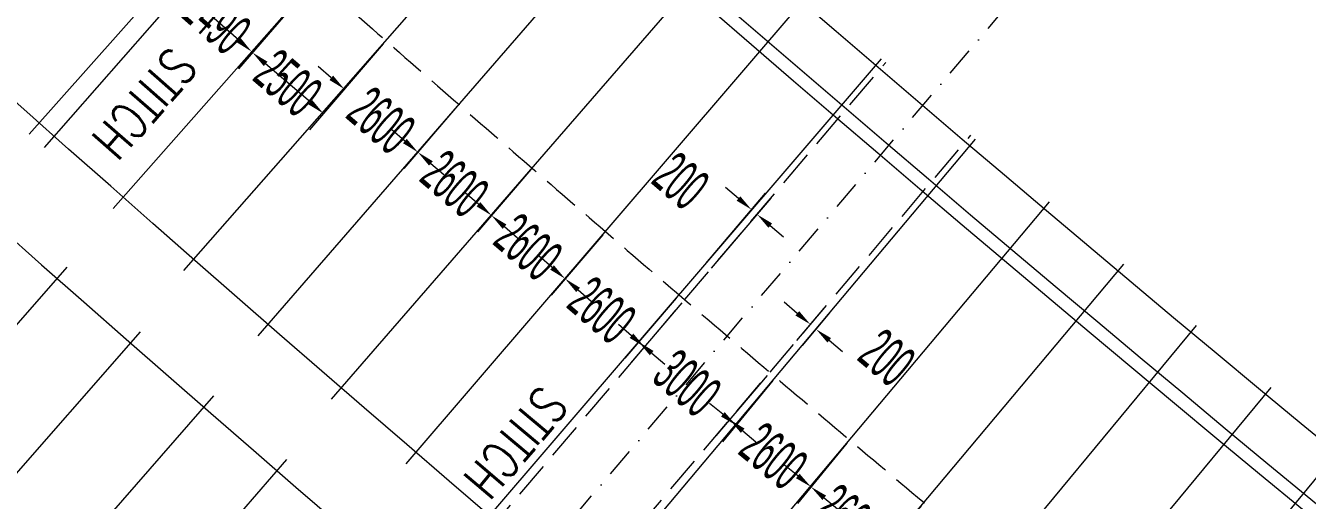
# Model space of a CAD drawing. Header units: millimetres. Extents: x 27228149 to 29012050, y 40856015 to 42918728.
# Drawn here: x 27665815 to 27700182, y 42028689 to 42041399 of the extents above; entities that cross this region are included whole.
import ezdxf

# ---------------------------------------------------------------- set-up
doc = ezdxf.new("R2010")
doc.units = ezdxf.units.MM
doc.header["$LTSCALE"] = 0.05
doc.linetypes.add('DGN Style 3', pattern=[27349.722329, 19535.51595, -7814.20638])
doc.linetypes.add('DGN Style 4', pattern=[31276.361035, 15628.41276, -7814.20638, 19.535516, -7814.20638])
doc.layers.get('Defpoints').update_dxf_attribs({"lineweight": 0})
for name, color, linetype, lineweight in [('InnerEdge_NB', 7, 'Continuous', 0), ('InnerEdge_SB', 7, 'Continuous', 0), ('OuterEdge_NB', 7, 'Continuous', 0), ('OuterEdge_SB', 7, 'Continuous', 0), ('PlacementCurve_NB', 1, 'DGN Style 3', 0), ('PlacementCurve_SB', 1, 'DGN Style 3', 0), ('S-_ANOT----_A-', 7, 'Continuous', 0), ('S-_ANOT----_T-', 7, 'Continuous', 0), ('S-_GRIDLINE_E- Adjusted', 6, 'DGN Style 4', 0), ('S-_SEG-----_E-NB', 3, 'Continuous', 13), ('S-_SEG-----_E-SB', 3, 'Continuous', 13), ('S-_WALLLBW-_E-', 40, 'Continuous', 13)]:
    doc.layers.add(name, color=color, linetype=linetype, lineweight=lineweight)
doc.styles.add('Styletxt', font='txt.shx')
doc.styles.add('StyleWORKING', font='WORKING.shx')
doc.dimstyles.new('dim300', dxfattribs={"dimtxt": 750, "dimasz": 750, "dimexe": 375, "dimexo": 375, "dimgap": 375, "dimtad": 1, "dimdec": 0, "dimzin": 11, "dimdsep": 46, "dimtxsty": 'StyleWORKING', "dimsah": 1, "dimcen": 0.09, "dimclrd": 7, "dimclre": 7, "dimadec": 4, "dimazin": 3, "dimtfac": 1, "dimtdec": 0, "dimtmove": 0, "dimatfit": 3, "dimfxl": 1, "dimtolj": 1, "dimtzin": 0, "dimlwd": 0, "dimlwe": 0, "dimarcsym": 0})

# ---------------------------------------------------------------- blocks, each defined once
blk = doc.blocks.new('*D476')
at = {"layer": 'Defpoints', "color": 0, "linetype": 'Continuous', "transparency": 16777216}
for p in [(27673594, 42042649), (27675472, 42040999), (27671901, 42040676)]:
    blk.add_point(p, dxfattribs=at)
at = {"layer": 'S-_ANOT----_A-', "linetype": 'Continuous', "transparency": 16777216}
for p, q in [((27673519, 42042562), (27671526, 42040240)), ((27675397, 42040912), (27673423, 42038612))]:
    blk.add_line(p, q, dxfattribs=at)
at = {"layer": 'S-_ANOT----_A-', "color": 7, "linetype": 'Continuous', "lineweight": 0, "transparency": 16777216}
blk.add_line((27673449, 42039348), (27672250, 42040377), dxfattribs=at)
at = {"layer": 'S-_ANOT----_A-', "color": 7, "linetype": 'Continuous', "transparency": 16777216}
for points in [[(27672300, 42040435), (27672200, 42040318), (27671901, 42040676)], [(27673499, 42039406), (27673399, 42039290), (27673798, 42039048)]]:
    blk.add_solid(points, dxfattribs=at)
at = {"layer": 'S-_ANOT----_A-', "color": 0, "linetype": 'Continuous', "transparency": 16777216, "insert": (27672850, 42039863), "char_height": 1150, "attachment_point": 5, "rotation": 319.369, "style": 'StyleWORKING'}
blk.add_mtext('\\A1;{\\W0.47826;\\C0;2500}', dxfattribs=at)
blk = doc.blocks.new('*D477')
at = {"layer": 'Defpoints', "color": 0, "linetype": 'Continuous', "transparency": 16777216}
for p in [(27675472, 42040999), (27677472, 42039338), (27676333, 42038010)]:
    blk.add_point(p, dxfattribs=at)
at = {"layer": 'S-_ANOT----_A-', "linetype": 'Continuous', "transparency": 16777216}
for p, q in [((27675397, 42040912), (27673985, 42039267)), ((27677397, 42039251), (27675958, 42037574))]:
    blk.add_line(p, q, dxfattribs=at)
at = {"layer": 'S-_ANOT----_A-', "color": 7, "linetype": 'Continuous', "lineweight": 0, "transparency": 16777216}
for p, q in [((27674010, 42040002), (27673661, 42040302)), ((27676682, 42037710), (27677031, 42037411))]:
    blk.add_line(p, q, dxfattribs=at)
at = {"layer": 'S-_ANOT----_A-', "color": 7, "linetype": 'Continuous', "transparency": 16777216}
for points in [[(27674060, 42040061), (27673960, 42039944), (27674359, 42039703)], [(27676732, 42037769), (27676632, 42037652), (27676333, 42038010)]]:
    blk.add_solid(points, dxfattribs=at)
at = {"layer": 'S-_ANOT----_A-', "color": 0, "linetype": 'Continuous', "transparency": 16777216, "insert": (27675347, 42038858), "char_height": 1150, "attachment_point": 5, "rotation": 319.369, "style": 'StyleWORKING'}
blk.add_mtext('\\A1;{\\W0.47826;\\C0;2600}', dxfattribs=at)
blk = doc.blocks.new('*D478')
at = {"layer": 'Defpoints', "color": 0, "linetype": 'Continuous', "transparency": 16777216}
for p in [(27677472, 42039338), (27679436, 42037633), (27678306, 42036317)]:
    blk.add_point(p, dxfattribs=at)
at = {"layer": 'S-_ANOT----_A-', "linetype": 'Continuous', "transparency": 16777216}
for p, q in [((27677397, 42039251), (27675958, 42037574)), ((27679361, 42037546), (27677932, 42035880))]:
    blk.add_line(p, q, dxfattribs=at)
at = {"layer": 'S-_ANOT----_A-', "color": 7, "linetype": 'Continuous', "lineweight": 0, "transparency": 16777216}
for p, q in [((27675983, 42038310), (27675634, 42038609)), ((27678655, 42036017), (27679004, 42035718))]:
    blk.add_line(p, q, dxfattribs=at)
at = {"layer": 'S-_ANOT----_A-', "color": 7, "linetype": 'Continuous', "transparency": 16777216}
for points in [[(27676033, 42038368), (27675933, 42038251), (27676333, 42038010)], [(27678705, 42036075), (27678605, 42035959), (27678306, 42036317)]]:
    blk.add_solid(points, dxfattribs=at)
at = {"layer": 'S-_ANOT----_A-', "color": 0, "linetype": 'Continuous', "transparency": 16777216, "insert": (27677320, 42037164), "char_height": 1150, "attachment_point": 5, "rotation": 319.369, "style": 'StyleWORKING'}
blk.add_mtext('\\A1;{\\W0.47826;\\C0;2600}', dxfattribs=at)
blk = doc.blocks.new('*D479')
at = {"layer": 'Defpoints', "color": 0, "linetype": 'Continuous', "transparency": 16777216}
for p in [(27679436, 42037633), (27681362, 42035886), (27680279, 42034624)]:
    blk.add_point(p, dxfattribs=at)
at = {"layer": 'S-_ANOT----_A-', "linetype": 'Continuous', "transparency": 16777216}
for p, q in [((27679361, 42037546), (27677932, 42035880)), ((27681287, 42035798), (27679904, 42034187))]:
    blk.add_line(p, q, dxfattribs=at)
at = {"layer": 'S-_ANOT----_A-', "color": 7, "linetype": 'Continuous', "lineweight": 0, "transparency": 16777216}
for p, q in [((27677957, 42036616), (27677608, 42036916)), ((27680628, 42034324), (27680977, 42034025))]:
    blk.add_line(p, q, dxfattribs=at)
at = {"layer": 'S-_ANOT----_A-', "color": 7, "linetype": 'Continuous', "transparency": 16777216}
for points in [[(27678007, 42036674), (27677907, 42036558), (27678306, 42036317)], [(27680678, 42034382), (27680578, 42034266), (27680279, 42034624)]]:
    blk.add_solid(points, dxfattribs=at)
at = {"layer": 'S-_ANOT----_A-', "color": 0, "linetype": 'Continuous', "transparency": 16777216, "insert": (27679293, 42035471), "char_height": 1150, "attachment_point": 5, "rotation": 319.369, "style": 'StyleWORKING'}
blk.add_mtext('\\A1;{\\W0.47826;\\C0;2600}', dxfattribs=at)
blk = doc.blocks.new('*D480')
at = {"layer": 'Defpoints', "color": 0, "linetype": 'Continuous', "transparency": 16777216}
for p in [(27685922, 42031987), (27687907, 42030307), (27686873, 42029049)]:
    blk.add_point(p, dxfattribs=at)
at = {"layer": 'S-_ANOT----_A-', "linetype": 'Continuous', "transparency": 16777216}
for p, q in [((27685849, 42031898), (27684499, 42030256)), ((27687834, 42030219), (27686508, 42028605))]:
    blk.add_line(p, q, dxfattribs=at)
at = {"layer": 'S-_ANOT----_A-', "color": 7, "linetype": 'Continuous', "lineweight": 0, "transparency": 16777216}
for p, q in [((27684509, 42030992), (27684154, 42031284)), ((27687228, 42028757), (27687584, 42028465))]:
    blk.add_line(p, q, dxfattribs=at)
at = {"layer": 'S-_ANOT----_A-', "color": 7, "linetype": 'Continuous', "transparency": 16777216}
for points in [[(27684558, 42031051), (27684460, 42030933), (27684865, 42030700)], [(27687277, 42028816), (27687180, 42028698), (27686873, 42029049)]]:
    blk.add_solid(points, dxfattribs=at)
at = {"layer": 'S-_ANOT----_A-', "color": 0, "linetype": 'Continuous', "transparency": 16777216, "insert": (27685870, 42029876), "char_height": 1150, "attachment_point": 5, "rotation": 320.582, "style": 'StyleWORKING'}
blk.add_mtext('\\A1;{\\W0.47826;\\C0;2600}', dxfattribs=at)
blk = doc.blocks.new('*D481')
at = {"layer": 'Defpoints', "color": 0, "linetype": 'Continuous', "transparency": 16777216}
for p in [(27687907, 42030307), (27689897, 42028633), (27688881, 42027398)]:
    blk.add_point(p, dxfattribs=at)
at = {"layer": 'S-_ANOT----_A-', "linetype": 'Continuous', "transparency": 16777216}
for p, q in [((27687834, 42030219), (27686508, 42028605)), ((27689824, 42028545), (27688516, 42026954))]:
    blk.add_line(p, q, dxfattribs=at)
at = {"layer": 'S-_ANOT----_A-', "color": 7, "linetype": 'Continuous', "lineweight": 0, "transparency": 16777216}
for p, q in [((27686518, 42029341), (27686162, 42029633)), ((27689237, 42027106), (27689592, 42026814))]:
    blk.add_line(p, q, dxfattribs=at)
at = {"layer": 'S-_ANOT----_A-', "color": 7, "linetype": 'Continuous', "transparency": 16777216}
for points in [[(27686566, 42029401), (27686469, 42029282), (27686873, 42029049)], [(27689285, 42027166), (27689188, 42027047), (27688881, 42027398)]]:
    blk.add_solid(points, dxfattribs=at)
at = {"layer": 'S-_ANOT----_A-', "color": 0, "linetype": 'Continuous', "transparency": 16777216, "insert": (27687878, 42028225), "char_height": 1150, "attachment_point": 5, "rotation": 320.582, "style": 'StyleWORKING'}
blk.add_mtext('\\A1;{\\W0.47826;\\C0;2600}', dxfattribs=at)
blk = doc.blocks.new('*D877')
at = {"layer": 'Defpoints', "color": 0, "linetype": 'Continuous', "transparency": 16777216}
for p in [(27685278, 42036473), (27683979, 42034946), (27684131, 42034816)]:
    blk.add_point(p, dxfattribs=at)
at = {"layer": 'S-_ANOT----_A-', "linetype": 'Continuous', "transparency": 16777216}
for p, q in [((27684054, 42035033), (27685651, 42036911)), ((27684206, 42034904), (27685803, 42036781))]:
    blk.add_line(p, q, dxfattribs=at)
at = {"layer": 'S-_ANOT----_A-', "color": 7, "linetype": 'Continuous', "lineweight": 0, "transparency": 16777216}
for p, q in [((27684928, 42036771), (27684577, 42037069)), ((27685781, 42036045), (27686131, 42035747))]:
    blk.add_line(p, q, dxfattribs=at)
at = {"layer": 'S-_ANOT----_A-', "color": 7, "linetype": 'Continuous', "transparency": 16777216}
for points in [[(27684977, 42036829), (27684878, 42036713), (27685278, 42036473)], [(27685830, 42036104), (27685731, 42035987), (27685430, 42036343)]]:
    blk.add_solid(points, dxfattribs=at)
at = {"layer": 'S-_ANOT----_A-', "color": 0, "linetype": 'Continuous', "transparency": 16777216, "insert": (27683383, 42037241), "char_height": 1150, "attachment_point": 5, "rotation": 319.6141, "style": 'StyleWORKING'}
blk.add_mtext('\\A1;{\\W0.47826;\\C0;200}', dxfattribs=at)
blk = doc.blocks.new('*D878')
at = {"layer": 'Defpoints', "color": 0, "linetype": 'Continuous', "transparency": 16777216}
for p in [(27686857, 42033399), (27686417, 42032879), (27686570, 42032750)]:
    blk.add_point(p, dxfattribs=at)
at = {"layer": 'S-_ANOT----_A-', "color": 7, "linetype": 'Continuous', "lineweight": 0, "transparency": 16777216}
for p, q in [((27686505, 42033696), (27686154, 42033993)), ((27687361, 42032974), (27687713, 42032677))]:
    blk.add_line(p, q, dxfattribs=at)
at = {"layer": 'S-_ANOT----_A-', "linetype": 'Continuous', "transparency": 16777216}
for p, q in [((27686492, 42032967), (27687228, 42033839)), ((27686644, 42032838), (27687381, 42033710))]:
    blk.add_line(p, q, dxfattribs=at)
at = {"layer": 'S-_ANOT----_A-', "color": 7, "linetype": 'Continuous', "transparency": 16777216}
for points in [[(27686555, 42033755), (27686456, 42033638), (27686857, 42033399)], [(27687411, 42033032), (27687312, 42032915), (27687010, 42033270)]]:
    blk.add_solid(points, dxfattribs=at)
at = {"layer": 'S-_ANOT----_A-', "color": 0, "linetype": 'Continuous', "transparency": 16777216, "insert": (27688907, 42032509), "char_height": 1150, "attachment_point": 5, "rotation": 319.8201, "style": 'StyleWORKING'}
blk.add_mtext('\\A1;{\\W0.47826;\\C0;200}', dxfattribs=at)
blk = doc.blocks.new('*D1119')
at = {"layer": 'Defpoints', "color": 0, "linetype": 'Continuous', "transparency": 16777216}
for p in [(27671727, 42044298), (27673594, 42042649), (27670009, 42042353)]:
    blk.add_point(p, dxfattribs=at)
at = {"layer": 'S-_ANOT----_A-', "linetype": 'Continuous', "transparency": 16777216}
for p, q in [((27671651, 42044212), (27669628, 42041922)), ((27673517, 42042563), (27671495, 42040273))]:
    blk.add_line(p, q, dxfattribs=at)
at = {"layer": 'S-_ANOT----_A-', "color": 7, "linetype": 'Continuous', "lineweight": 0, "transparency": 16777216}
blk.add_line((27671531, 42041009), (27670354, 42042049), dxfattribs=at)
at = {"layer": 'S-_ANOT----_A-', "color": 7, "linetype": 'Continuous', "transparency": 16777216}
for points in [[(27670404, 42042106), (27670303, 42041991), (27670009, 42042353)], [(27671581, 42041066), (27671480, 42040951), (27671875, 42040704)]]:
    blk.add_solid(points, dxfattribs=at)
at = {"layer": 'S-_ANOT----_A-', "color": 0, "linetype": 'Continuous', "transparency": 16777216, "insert": (27670943, 42041530), "char_height": 1150, "attachment_point": 5, "rotation": 318.5412, "style": 'StyleWORKING'}
blk.add_mtext('\\A1;{\\W0.47826;\\C0;2490}', dxfattribs=at)
blk = doc.blocks.new('*D1120')
at = {"layer": 'Defpoints', "color": 0, "linetype": 'Continuous', "transparency": 16777216}
for p in [(27681362, 42035886), (27683335, 42034192), (27682252, 42032931)]:
    blk.add_point(p, dxfattribs=at)
at = {"layer": 'S-_ANOT----_A-', "linetype": 'Continuous', "transparency": 16777216}
for p, q in [((27681287, 42035798), (27679904, 42034187)), ((27683260, 42034105), (27681878, 42032494))]:
    blk.add_line(p, q, dxfattribs=at)
at = {"layer": 'S-_ANOT----_A-', "color": 7, "linetype": 'Continuous', "lineweight": 0, "transparency": 16777216}
for p, q in [((27679930, 42034923), (27679581, 42035223)), ((27682601, 42032631), (27682950, 42032332))]:
    blk.add_line(p, q, dxfattribs=at)
at = {"layer": 'S-_ANOT----_A-', "color": 7, "linetype": 'Continuous', "transparency": 16777216}
for points in [[(27679980, 42034982), (27679880, 42034865), (27680279, 42034624)], [(27682651, 42032689), (27682551, 42032573), (27682252, 42032931)]]:
    blk.add_solid(points, dxfattribs=at)
at = {"layer": 'S-_ANOT----_A-', "color": 0, "linetype": 'Continuous', "transparency": 16777216, "insert": (27681266, 42033778), "char_height": 1150, "attachment_point": 5, "rotation": 319.369, "style": 'StyleWORKING'}
blk.add_mtext('\\A1;{\\W0.47826;\\C0;2600}', dxfattribs=at)
blk = doc.blocks.new('*D1121')
at = {"layer": 'Defpoints', "color": 0, "linetype": 'Continuous', "transparency": 16777216}
for p in [(27683487, 42034062), (27685770, 42032117), (27684692, 42030851)]:
    blk.add_point(p, dxfattribs=at)
at = {"layer": 'S-_ANOT----_A-', "linetype": 'Continuous', "transparency": 16777216}
for p, q in [((27683412, 42033975), (27682036, 42032360)), ((27685695, 42032029), (27684319, 42030414))]:
    blk.add_line(p, q, dxfattribs=at)
at = {"layer": 'S-_ANOT----_A-', "color": 7, "linetype": 'Continuous', "lineweight": 0, "transparency": 16777216}
for p, q in [((27682058, 42033096), (27681708, 42033394)), ((27685042, 42030553), (27685392, 42030255))]:
    blk.add_line(p, q, dxfattribs=at)
at = {"layer": 'S-_ANOT----_A-', "color": 7, "linetype": 'Continuous', "transparency": 16777216}
for points in [[(27682108, 42033154), (27682009, 42033037), (27682409, 42032797)], [(27685092, 42030611), (27684992, 42030495), (27684692, 42030851)]]:
    blk.add_solid(points, dxfattribs=at)
at = {"layer": 'S-_ANOT----_A-', "color": 0, "linetype": 'Continuous', "transparency": 16777216, "insert": (27683551, 42031825), "char_height": 1150, "attachment_point": 5, "rotation": 319.5623, "style": 'StyleWORKING'}
blk.add_mtext('\\A1;{\\W0.47826;\\C0;3000}', dxfattribs=at)

msp = doc.modelspace()

# ---------------------------------------------------------------- linework, layer by layer
at = {"layer": 'InnerEdge_NB'}
msp.add_lwpolyline([(27283724.5, 42878514.7, -0.0568157), (27345588.8, 42682480.7), (27368075.3, 42566916.3, 0.0263705), (27393633.3, 42464653, 0.0426618), (27458420.2, 42303807.1, 0.1075608), (27699785.7, 42006839.6, 0.026969), (27783127.3, 41947329.2), (27839783.5, 41911319.6)], format="xyb", dxfattribs=at)
at = {"layer": 'InnerEdge_SB', "extrusion": (0, 0, -1)}
msp.add_lwpolyline([(-27784629.2, 41949692.3, 0.026969), (-27701533.2, 42009027.3, 0.1075608), (-27460918.9, 42305070.6, 0.0691101), (-27370363.7, 42569291.8)], format="xyb", dxfattribs=at)
at = {"layer": 'OuterEdge_NB'}
msp.add_arc((28261355.6, 42709836.2), 913908.3, 224.6641272, 231.3864192, dxfattribs=at)
at = {"layer": 'OuterEdge_SB'}
msp.add_arc((28261355.6, 42709836.2), 882808.3, 206.7701516, 231.3876643, dxfattribs=at)
at = {"layer": 'PlacementCurve_NB'}
msp.add_lwpolyline([(27288809.3, 42846343.4, -0.0480477), (27337834.2, 42680971.8), (27359958.8, 42567267.3, 0.0690894), (27451045.4, 42301107.2, 0.1079959), (27694979, 42000696.1, 0.0193193), (27725549.4, 41977271, 0.0146476), (27778701.6, 41940923.9), (27835716.4, 41904662.4)], format="xyb", dxfattribs=at)
at = {"layer": 'PlacementCurve_SB'}
msp.add_lwpolyline([(27305541.4, 42854039, -0.0482858), (27355899.2, 42684467.3), (27377998.9, 42570890.3, 0.0688708), (27467496.8, 42309348.2, 0.1110949), (27715510, 42007942.3, 0.028125), (27802629.8, 41947720.4), (27845874.9, 41921290)], format="xyb", dxfattribs=at)
at = {"layer": 'S-_GRIDLINE_E- Adjusted'}
msp.add_line((27667326.6, 42012712.8), (27715796.3, 42069796.6), dxfattribs=at)
at = {"layer": 'S-_SEG-----_E-NB'}
for p, q in [((27656014.5, 42022512.6), (27666926.5, 42034929.1)), ((27657986.9, 42020780.5), (27668898.9, 42033197.1)), ((27659982.2, 42019038.4), (27670858.6, 42031486.1)), ((27661985.8, 42017299.3), (27672819.8, 42029783.9))]:
    msp.add_line(p, q, dxfattribs=at)
at = {"layer": 'S-_SEG-----_E-SB'}
for p, q in [((27665912.3, 42038494.8), (27676877.9, 42050864)), ((27666318.1, 42038135.1), (27677227.2, 42050554.4)), ((27668163.2, 42036505.1), (27679110.2, 42048890.8)), ((27670057.1, 42034841.3), (27680972.4, 42047255)), ((27672053.1, 42033098), (27682891.6, 42045578.8)), ((27674014.8, 42031394.7), (27684857.1, 42043872.3)), ((27676020.8, 42029663.3), (27686787, 42042206.5)), ((27677994, 42027970.2), (27688760.2, 42040513.4)), ((27680643.4, 42025712.4), (27691285.3, 42038361.4)), ((27682626.7, 42024033.9), (27693271.2, 42036680.5)), ((27684619, 42022357.5), (27695257.8, 42035009)), ((27686651.6, 42020657.5), (27697213.3, 42033373.4)), ((27688650.8, 42018995.2), (27699212.5, 42031711.1)), ((27690595.1, 42017388), (27701121.5, 42030133.1))]:
    msp.add_line(p, q, dxfattribs=at)
at = {"layer": 'S-_SEG-----_E-SB', "linetype": 'DGN Style 3'}
for p, q in [((27678179.5, 42027812.1), (27688878.4, 42040412.3)), ((27680462.9, 42025866.2), (27691161.7, 42038466.4))]:
    msp.add_line(p, q, dxfattribs=at)
at = {"layer": 'S-_WALLLBW-_E-'}
for centre, radius, start, end in [((28261355.6, 42709836.2), 881058.3, 206.7701516, 231.3876645), ((28261355.6, 42709836.2), 882458.3, 206.7701516, 231.3876645), ((28261349, 42709830.8), 914250, 226.0958454, 231.3864192), ((28261349, 42709830.8), 915650, 226.095831, 231.3864192)]:
    msp.add_arc(centre, radius, start, end, dxfattribs=at)

# ---------------------------------------------------------------- texts
at = {"layer": 'S-_ANOT----_T-', "linetype": 'Continuous', "style": 'Styletxt', "width": 0.75}
for rotation, p in [(228.84637, (27669711.9, 42040887.2)), (229.66551, (27679642, 42031817.7))]:
    msp.add_text('STITCH', height=1000, rotation=rotation, dxfattribs=at).set_placement(p)

# ---------------------------------------------------------------- dimensions: what is measured, and where the dimension line sits
at = {"layer": 'S-_ANOT----_A-', "linetype": 'Continuous'}
for base, p1, p2, angle, override, picture, middle, turn in [((27670009, 42042353.2), (27673593.6, 42042649.2), (27671727.2, 42044298.1), 138.54123, {"dimscale": 1000, "dimtxt": 1.15, "dimasz": 0.46, "dimexe": 0.575, "dimexo": 0.115, "dimgap": 0.2875, "dimtad": 1, "dimtih": 0, "dimtoh": 0, "dimlfac": 1, "dimsah": 1, "dimcen": 0, "dimse1": 0, "dimse2": 0, "dimclre": 256, "dimclrt": 0, "dimtol": 0, "dimtfac": 1, "dimtofl": 0, "dimtmove": 2, "dimatfit": 3, "dimfrac": 0, "dimtolj": 1, "dimlwe": 65535}, '*D1119', (27670943.1, 42041529.8), 318.54123), ((27671900.7, 42040676.2), (27675471.8, 42040999.3), (27673593.6, 42042649.2), 139.36896, {"dimscale": 1000, "dimtxt": 1.15, "dimasz": 0.46, "dimexe": 0.575, "dimexo": 0.115, "dimgap": 0.2875, "dimtad": 1, "dimtih": 0, "dimtoh": 0, "dimlfac": 1, "dimsah": 1, "dimcen": 0, "dimse1": 0, "dimse2": 0, "dimclre": 256, "dimclrt": 0, "dimtol": 0, "dimtfac": 1, "dimtofl": 0, "dimtmove": 2, "dimatfit": 3, "dimfrac": 0, "dimtolj": 1, "dimlwe": 65535}, '*D476', (27672850.2, 42039863.3), 319.36896), ((27676332.5, 42038010), (27675471.8, 42040999.3), (27677472.4, 42039338.4), 139.36896, {"dimscale": 1000, "dimtxt": 1.15, "dimasz": 0.46, "dimexe": 0.575, "dimexo": 0.115, "dimgap": 0.2875, "dimtad": 1, "dimjust": 0, "dimtih": 0, "dimtoh": 0, "dimlfac": 1, "dimsah": 1, "dimcen": 0, "dimse1": 0, "dimse2": 0, "dimclre": 256, "dimclrt": 0, "dimtol": 0, "dimtfac": 1, "dimtofl": 0, "dimtmove": 2, "dimatfit": 3, "dimfrac": 0, "dimtolj": 1, "dimlwe": 65535}, '*D477', (27675346.9, 42038857.5), 319.36896), ((27678306, 42036316.6), (27677472.4, 42039338.4), (27679436, 42037633.5), 139.36896, {"dimscale": 1000, "dimtxt": 1.15, "dimasz": 0.46, "dimexe": 0.575, "dimexo": 0.115, "dimgap": 0.2875, "dimtad": 1, "dimjust": 0, "dimtih": 0, "dimtoh": 0, "dimlfac": 1, "dimsah": 1, "dimcen": 0, "dimse1": 0, "dimse2": 0, "dimclre": 256, "dimclrt": 0, "dimtol": 0, "dimtfac": 1, "dimtofl": 0, "dimtmove": 2, "dimatfit": 3, "dimfrac": 0, "dimtolj": 1, "dimlwe": 65535}, '*D478', (27677320.2, 42037164.3), 319.36896), ((27685278.1, 42036472.9), (27684131.5, 42034816.3), (27683979.2, 42034945.9), 139.61414, {"dimscale": 1000, "dimtxt": 1.15, "dimasz": 0.46, "dimexe": 0.575, "dimexo": 0.115, "dimgap": 0.2875, "dimtad": 1, "dimtih": 0, "dimtoh": 0, "dimlfac": 1, "dimsah": 1, "dimcen": 0, "dimse1": 0, "dimse2": 0, "dimclre": 256, "dimclrt": 0, "dimtol": 0, "dimtfac": 1, "dimtofl": 0, "dimtmove": 2, "dimatfit": 3, "dimfrac": 0, "dimtolj": 1, "dimlwe": 65535}, '*D877', (27683383.1, 42037240.6), 319.61414), ((27680278.9, 42034623.8), (27679436, 42037633.5), (27681361.5, 42035885.5), 139.36896, {"dimscale": 1000, "dimtxt": 1.15, "dimasz": 0.46, "dimexe": 0.575, "dimexo": 0.115, "dimgap": 0.2875, "dimtad": 1, "dimjust": 0, "dimtih": 0, "dimtoh": 0, "dimlfac": 1, "dimsah": 1, "dimcen": 0, "dimse1": 0, "dimse2": 0, "dimclre": 256, "dimclrt": 0, "dimtol": 0, "dimtfac": 1, "dimtofl": 0, "dimtmove": 2, "dimatfit": 3, "dimfrac": 0, "dimtolj": 1, "dimlwe": 65535}, '*D479', (27679293.4, 42035471.3), 319.36896), ((27682252.1, 42032930.7), (27681361.5, 42035885.5), (27683334.7, 42034192.4), 139.36896, {"dimscale": 1000, "dimtxt": 1.15, "dimasz": 0.46, "dimexe": 0.575, "dimexo": 0.115, "dimgap": 0.2875, "dimtad": 1, "dimjust": 0, "dimtih": 0, "dimtoh": 0, "dimlfac": 1, "dimsah": 1, "dimcen": 0, "dimse1": 0, "dimse2": 0, "dimclre": 256, "dimclrt": 0, "dimtol": 0, "dimtfac": 1, "dimtofl": 0, "dimtmove": 2, "dimatfit": 3, "dimfrac": 0, "dimtolj": 1, "dimlwe": 65535}, '*D1120', (27681266.4, 42033778.3), 319.36896), ((27684691.8, 42030851.4), (27683486.7, 42034062.4), (27685770, 42032116.6), 139.56228, {"dimscale": 1000, "dimtxt": 1.15, "dimasz": 0.46, "dimexe": 0.575, "dimexo": 0.115, "dimgap": 0.2875, "dimtad": 1, "dimjust": 0, "dimtih": 0, "dimtoh": 0, "dimlfac": 1, "dimsah": 1, "dimcen": 0, "dimse1": 0, "dimse2": 0, "dimclre": 256, "dimclrt": 0, "dimtol": 0, "dimtfac": 1, "dimtofl": 0, "dimtmove": 2, "dimatfit": 3, "dimfrac": 0, "dimtolj": 1, "dimlwe": 65535}, '*D1121', (27683551.1, 42031825.4), 319.56228), ((27686856.8, 42033399.3), (27686570.2, 42032749.9), (27686417.4, 42032878.9), 139.82011, {"dimscale": 1000, "dimtxt": 1.15, "dimasz": 0.46, "dimexe": 0.575, "dimexo": 0.115, "dimgap": 0.2875, "dimtad": 1, "dimtih": 0, "dimtoh": 0, "dimlfac": 1, "dimsah": 1, "dimcen": 0, "dimse1": 0, "dimse2": 0, "dimclre": 256, "dimclrt": 0, "dimtol": 0, "dimtfac": 1, "dimtofl": 0, "dimtmove": 2, "dimatfit": 3, "dimfrac": 0, "dimtolj": 1, "dimlwe": 65535}, '*D878', (27688907.4, 42032509.5), 319.82011), ((27686872.9, 42029049.2), (27685922.5, 42031987.1), (27687907.1, 42030307.4), 140.58202, {"dimscale": 1000, "dimtxt": 1.15, "dimasz": 0.46, "dimexe": 0.575, "dimexo": 0.115, "dimgap": 0.2875, "dimtad": 1, "dimjust": 0, "dimtih": 0, "dimtoh": 0, "dimlfac": 1, "dimsah": 1, "dimcen": 0, "dimse1": 0, "dimse2": 0, "dimclre": 256, "dimclrt": 0, "dimtol": 0, "dimtfac": 1, "dimtofl": 0, "dimtmove": 2, "dimatfit": 3, "dimfrac": 0, "dimtolj": 1, "dimlwe": 65535}, '*D480', (27685869.6, 42029875.7), 320.58202), ((27688881.4, 42027398.4), (27687907.1, 42030307.4), (27689896.5, 42028633.5), 140.58202, {"dimscale": 1000, "dimtxt": 1.15, "dimasz": 0.46, "dimexe": 0.575, "dimexo": 0.115, "dimgap": 0.2875, "dimtad": 1, "dimjust": 0, "dimtih": 0, "dimtoh": 0, "dimlfac": 1, "dimsah": 1, "dimcen": 0, "dimse1": 0, "dimse2": 0, "dimclre": 256, "dimclrt": 0, "dimtol": 0, "dimtfac": 1, "dimtofl": 0, "dimtmove": 2, "dimatfit": 3, "dimfrac": 0, "dimtolj": 1, "dimlwe": 65535}, '*D481', (27687878, 42028224.9), 320.58202)]:
    dim = msp.add_linear_dim(base=base, p1=p1, p2=p2, angle=angle, text='{\\W0.47826;\\C0;<>}', dimstyle='dim300', override=override, dxfattribs=at)
    dim.commit()
    dim.dimension.update_dxf_attribs({"geometry": picture, "text_midpoint": middle, "dimtype": 160, "text_rotation": turn})

doc.saveas('drawing.dxf')
